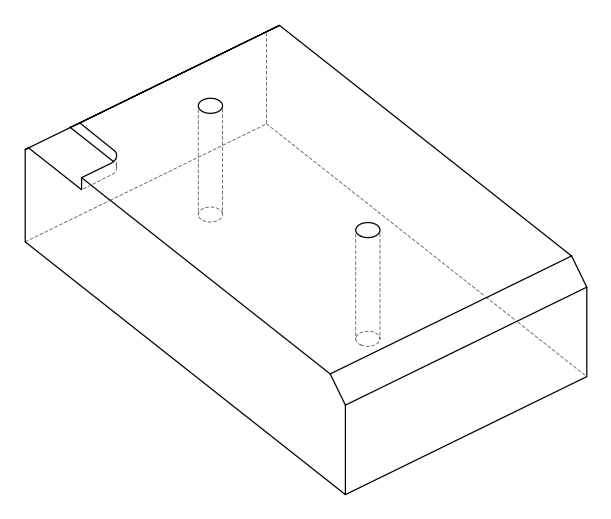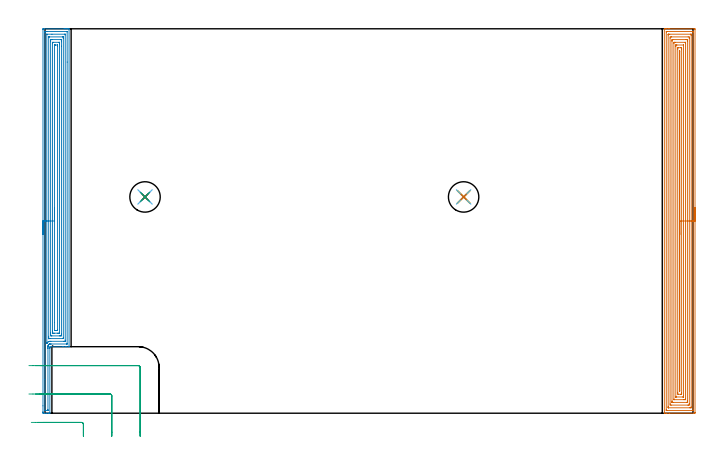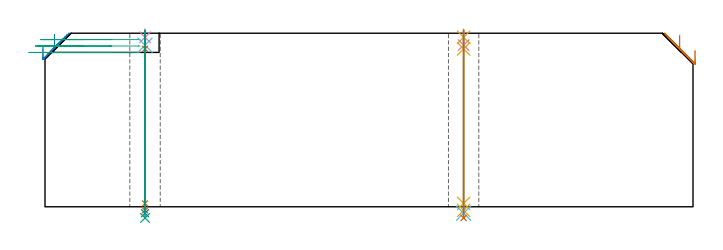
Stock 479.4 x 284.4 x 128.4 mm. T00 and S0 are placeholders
(PLAN: 13 operations, 10 tool changes, 40.3 min)
(1 AREA_MILL | FG_CHAMFER_SURFACE | UGT0205_001 | 20.67 min | 73272 mm3)
(2 AREA_MILL_1 | FG_CHAMFER_SURFACE_1 | UGT0205_001 | 14.32 min | 52250 mm3)
(3 MILL_CORNER_NOTCH_RECTANGULAR | CORNER_NOTCH_RECTANGULAR | UGT0201_006 | Follow Part, ap 7, ae 75% | 1.76 min | 50434 mm3)
(4 SPOT_DRILL | STEP1HOLE | NXT0321_9005460120000 | 0.05 min | 182 mm3)
(5 SPOT_DRILL_1 | STEP1HOLE_1 | NXT0321_9005460120000 | 0.05 min | 175 mm3)
(6 DRILL_BLIND_HOLE_INTO_CENTER | STEP1HOLE | NXT0301_030 | 0.05 min | 168 mm3)
(7 GUN_DRILL_THROUGH_HOLE | STEP1HOLE | UGT0307_001 | 0.57 min | 2305 mm3)
(8 SPADE_DRILL_TO_ENLARGE_THROUGH_HOLE | STEP1HOLE | UGT0306_005 | 0.54 min | 18498 mm3)
(9 DRILL_TO_ENLARGE_THROUGH_HOLE | STEP1HOLE | UGT0301_054 | 0.56 min | 29840 mm3)
(10 DRILL_BLIND_HOLE_INTO_CENTER_1 | STEP1HOLE_1 | NXT0301_030 | 0.05 min | 154 mm3)
(11 GUN_DRILL_THROUGH_HOLE_1 | STEP1HOLE_1 | UGT0307_001 | 0.57 min | 2346 mm3)
(12 SPADE_DRILL_TO_ENLARGE_THROUGH_HOLE_1 | STEP1HOLE_1 | UGT0306_005 | 0.54 min | 18440 mm3)
(13 DRILL_TO_ENLARGE_THROUGH_HOLE_1 | STEP1HOLE_1 | UGT0301_054 | 0.56 min | 29839 mm3)
(TOOL UGT0205_001 | Chamfer Mill 20 x 3 x 45 deg. | D20 FL50 Z2)
(TOOL UGT0201_006 | End Mill 28 mm | D28 FL25 Z2)
(TOOL NXT0321_9005460120000 | NC Spot Drill, 142deg, 12mm, Carbide, Uncoated | D12 PA142 FL30 Z2)
(TOOL NXT0301_030 | Carbide Drill 5.9mm [860.1-0590-018A1-MM 2214] | D5.9 PA140 FL28 Z2)
(TOOL UGT0307_001 | Gun Drill 5 mm | D5 PA130 FL24 Z1)
(TOOL UGT0306_005 | Spade Drill 14.5mm | D14.5 PA132 FL10 Z2)
(TOOL UGT0301_054 | Twist Drill 22.5 mm | D22.5 PA118 FL155 Z2)
(OP 1 AREA_MILL)
G17 G21 G94 G90
T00 M6
G54
G17 G0 G90 X480.9 Y152.2 S1061 M3
G43 Z138.4 H0
Z115.7
G94 G1 Y152.162 Z114.828 F250.
Y152.048 Z113.964
Y151.859 Z113.112
Y151.597 Z112.28
Y151.263 Z111.474
Y150.86 Z110.7
Y150.392 Z109.964
Y149.86 Z109.272
Y149.271 Z108.629
Y148.628 Z108.04
Y147.936 Z107.508
Y147.2 Z107.04
Y146.426 Z106.637
Y145.62 Z106.303
Y144.788 Z106.041
Y143.936 Z105.852
Y143.072 Z105.738
Y142.2 Z105.7
Y0.617
X480.897 Y0.345 Z105.702
X480.892 Y0.01 Z105.706
X480.552 Y0. Z106.045
X462.123 Z124.472
X459.718 Z126.877
X458.676 Z127.924
X458.267 Y0.001 Z128.324
X458.256 Y0.002 Z128.336
X458.202 Y0.01 Z128.388
X458.2 Y0.17 Z128.4
Y284.23
X458.202 Y284.39 Z128.388
X458.265 Y284.393 Z128.327
X458.676 Y284.4 Z127.923
X459.037 Z127.563
X459.718 Z126.877
X460.953 Z125.644
X461.506 Z125.089
X462.123 Z124.472
X480.276 Z106.322
X480.554 Y284.398 Z106.043
X480.892 Y284.39 Z105.706
X480.899 Y284.053 Z105.699
X480.9 Y142.2 Z105.7
X479.486 Z107.114
X479.485 Y2.3 Z107.115
X479.483 Y2.196 Z107.117
X479.476 Y2.01 Z107.124
X479.382 Y2.006 Z107.218
X478.891 Y2. Z107.709
X460.122 Z126.478
X459.718 Y2.002 Z126.882
X459.661 Y2.005 Z126.939
X459.631 Y2.009 Z126.969
X459.621 Y2.093 Z126.979
X459.616 Y2.3 Z126.984
X459.614 Y2.403 Z126.986
Y2.507
X459.615 Y282.1 Z126.985
X459.617 Y282.204 Z126.983
X459.624 Y282.39 Z126.976
X459.718 Y282.393 Z126.882
X460.209 Y282.399 Z126.391
X478.978 Y282.4 Z107.622
X479.382 Y282.398 Z107.218
X479.439 Y282.395 Z107.161
X479.469 Y282.391 Z107.131
X479.479 Y282.307 Z107.121
X479.484 Y282.1 Z107.116
X479.486 Y281.997 Z107.114
Y281.893
Y142.2
X478.072 Z108.528
X478.071 Y4.606 Z108.529
X478.07 Y4.19 Z108.53
X478.067 Y4.071 Z108.533
X478.065 Y4.02 Z108.535
X477.974 Y4.01 Z108.626
X477.783 Y4.002 Z108.817
X477.594 Y4.001 Z109.006
X476.89 Y4. Z109.71
X461.316 Y4.001 Z125.284
X461.189 Y4.003 Z125.411
X461.088 Y4.008 Z125.512
X461.035 Y4.013 Z125.565
X461.033 Y4.032 Z125.567
X461.031 Y4.19 Z125.569
X461.029 Y4.667 Z125.571
X461.028 Y5.083 Z125.572
X461.029 Y279.794 Z125.571
X461.03 Y280.21 Z125.57
X461.033 Y280.329 Z125.567
X461.035 Y280.38 Z125.565
X461.126 Y280.39 Z125.474
X461.317 Y280.398 Z125.283
X461.506 Y280.399 Z125.094
X462.21 Y280.4 Z124.39
X477.784 Y280.399 Z108.816
X477.911 Y280.397 Z108.689
X478.012 Y280.392 Z108.588
X478.065 Y280.387 Z108.535
X478.067 Y280.368 Z108.533
X478.069 Y280.21 Z108.531
X478.071 Y279.733 Z108.529
X478.072 Y279.317 Z108.528
Y142.2
X476.657 Z109.943
Y6.87
X476.65 Y6.027 Z109.95
X475.807 Y6. Z110.793
X475.783 Z110.817
X463.27 Z123.33
X462.45 Y6.028 Z124.15
X462.443 Y6.827 Z124.157
Y277.53
X462.45 Y278.373 Z124.15
X463.293 Y278.4 Z123.307
X463.317 Z123.283
X475.83 Z110.77
X476.65 Y278.372 Z109.95
X476.657 Y277.573 Z109.943
Y142.2
X475.243 Z111.357
Y9.22
X475.241 Y8.656 Z111.359
X475.239 Y8.33 Z111.361
X475.234 Y8.01 Z111.366
X474.913 Y8.004 Z111.687
X474.675 Y8.001 Z111.925
X464.844 Y8. Z121.756
X464.187 Y8.002 Z122.413
X463.946 Y8.004 Z122.654
X463.88 Y8.01 Z122.72
X463.864 Y8.03 Z122.736
X463.862 Y8.088 Z122.738
X463.858 Y8.656 Z122.742
X463.857 Y8.986 Z122.743
Y275.18
X463.858 Y275.744 Z122.742
X463.861 Y276.07 Z122.739
X463.866 Y276.39 Z122.734
X464.187 Y276.396 Z122.413
X464.425 Y276.399 Z122.175
X474.256 Y276.4 Z112.344
X474.913 Y276.399 Z111.687
X475.154 Y276.396 Z111.446
X475.22 Y276.39 Z111.38
X475.236 Y276.37 Z111.364
X475.238 Y276.311 Z111.362
X475.242 Y275.744 Z111.358
X475.243 Y275.414 Z111.357
Y142.2
X473.829 Z112.771
Y10.633
X473.828 Y10.443 Z112.772
X473.824 Y10.092 Z112.776
X473.822 Y10.013 Z112.778
X473.716 Y10.007 Z112.884
X473.566 Y10.002 Z113.034
X473.125 Y10. Z113.475
X472.674 Z113.926
X465.523 Y10.001 Z121.077
X465.328 Y10.006 Z121.272
X465.286 Y10.01 Z121.314
X465.277 Y10.015 Z121.323
X465.275 Y10.031 Z121.325
X465.273 Y10.075 Z121.327
X465.271 Y10.253 Z121.329
Y10.443
Y273.767
X465.272 Y273.957 Z121.328
X465.276 Y274.308 Z121.324
X465.278 Y274.387 Z121.322
X465.384 Y274.393 Z121.216
X465.534 Y274.398 Z121.066
X465.975 Y274.4 Z120.625
X466.426 Z120.175
X473.577 Y274.399 Z113.023
X473.772 Y274.394 Z112.828
X473.814 Y274.39 Z112.786
X473.823 Y274.385 Z112.777
X473.825 Y274.369 Z112.775
X473.827 Y274.326 Z112.773
X473.829 Y274.147 Z112.771
Y273.957
Y142.2
X472.415 Z114.185
X472.414 Y12.94 Z114.186
X472.411 Y12.229 Z114.189
X472.409 Y12.052 Z114.191
X472.398 Y12.01 Z114.202
X472.346 Y12.006 Z114.254
X472.231 Y12.003 Z114.369
X471.567 Y12. Z115.033
X466.869 Y12.001 Z119.731
X466.792 Y12.002 Z119.808
X466.731 Y12.006 Z119.869
X466.696 Y12.009 Z119.904
X466.692 Y12.047 Z119.908
X466.688 Y12.229 Z119.912
X466.686 Y12.412 Z119.914
Y271.46
X466.689 Y272.171 Z119.911
X466.691 Y272.348 Z119.909
X466.702 Y272.39 Z119.898
X466.754 Y272.394 Z119.846
X466.869 Y272.397 Z119.731
X467.533 Y272.4 Z119.067
X472.231 Z114.369
X472.308 Y272.398 Z114.292
X472.369 Y272.394 Z114.231
X472.404 Y272.391 Z114.196
X472.408 Y272.353 Z114.192
X472.412 Y272.171 Z114.188
X472.414 Y271.988 Z114.186
X472.415 Y142.2 Z114.185
X471. Z115.6
Y14.909
X470.998 Y14.355 Z115.602
X470.993 Y14.016 Z115.607
X470.459 Y14. Z116.141
X470.444 Z116.156
X468.672 Z117.928
X468.656 Z117.944
X468.107 Y14.016 Z118.493
X468.101 Y14.571 Z118.499
X468.1 Y14.909 Z118.5
X468.099 Y15.466 Z118.501
X468.1 Y269.491 Z118.5
X468.102 Y270.045 Z118.498
X468.107 Y270.384 Z118.493
X468.64 Y270.4 Z117.96
X468.656 Z117.944
X470.428 Z116.172
X470.444 Z116.156
X470.993 Y270.384 Z115.607
X470.999 Y269.829 Z115.601
X471. Y269.491 Z115.6
X471.001 Y268.934 Z115.599
X471. Y142.2 Z115.6
X469.586 Z117.014
Y16.66
X469.55 Y16.129 Z117.05
X469.514 Y16.696 Z117.086
Y267.74
X469.55 Y268.271 Z117.05
X469.586 Y267.704 Z117.014
Y142.2
Y141.328 Z117.052
Y140.464 Z117.166
Y139.612 Z117.354
Y138.78 Z117.617
Y137.974 Z117.951
Y137.2 Z118.353
Y136.464 Z118.822
Y135.772 Z119.353
Y135.129 Z119.943
Y134.54 Z120.586
Y134.008 Z121.278
Y133.54 Z122.014
Y133.137 Z122.788
Y132.803 Z123.594
Y132.541 Z124.426
Y132.352 Z125.277
Y132.238 Z126.142
Y132.2 Z127.014
G0 Z138.4
M5
M2
(OP 2 AREA_MILL_1)
G17 G21 G94 G90
T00 M6
G54
G17 G0 G90 X-1.5 Y132.2 S1061 M3
G43 Z138.4 H0
Z119.1
G94 G1 Y132.238 Z118.228 F250.
Y132.352 Z117.363
Y132.541 Z116.512
Y132.803 Z115.68
Y133.137 Z114.874
Y133.54 Z114.1
Y134.009 Z113.364
Y134.54 Z112.672
Y135.129 Z112.029
Y135.772 Z111.44
Y136.464 Z110.908
Y137.2 Z110.44
Y137.974 Z110.037
Y138.78 Z109.703
Y139.612 Z109.441
Y140.464 Z109.252
Y141.328 Z109.138
Y142.2 Z109.1
Y283.783
X-1.495 Y284.255 Z109.103
X-1.492 Y284.39 Z109.106
X-1.353 Y284.4 Z109.244
X14.136 Z124.732
X14.744 Z125.338
X15.288 Z125.884
X15.623 Z126.219
X16.167 Z126.763
X16.502 Z127.097
X17.481 Z128.081
X17.794 Y284.39 Z128.393
X17.8 Y284.23 Z128.4
X17.801 Y49.219 Z128.399
X17.799 Y49.202 Z128.397
X17.745 Y49.2 Z128.343
X16.016 Z126.615
X15.623 Z126.219
X15.426 Z126.023
X13.668 Z124.265
X12.985 Z123.579
X3.602 Z114.198
X3.6 Y48.598 Z114.199
X3.608 Y48.501 Z114.189
Y48.492
X3.603 Y48.488 Z114.195
X3.6 Y48.485 Z114.2
Y48.368
X3.602 Y48.307 Z114.195
X3.6 Y48.217 Z114.2
Y0.17
X3.597 Y0.01 Z114.188
X3.493 Y0.003 Z114.085
X3.383 Y0. Z113.982
X3.106 Z113.705
X2.436 Z113.03
X1.221 Z111.818
X0.677 Z111.271
X-1.067 Z109.528
X-1.491 Y0.01 Z109.105
X-1.495 Y0.196 Z109.102
X-1.499 Y0.617 Z109.101
X-1.5 Y1.043 Z109.1
Y5.454
Y142.2
X-0.086 Z110.514
X-0.085 Y281.878 Z110.515
X-0.084 Y281.997 Z110.516
X-0.079 Y282.375 Z110.521
X0.288 Y282.392 Z110.888
X0.677 Y282.397 Z111.277
X1.16 Y282.4 Z111.76
X1.556 Z112.156
X16.105 Z126.705
X16.303 Y282.398 Z126.903
X16.335 Y282.396 Z126.935
X16.366 Y282.39 Z126.966
X16.379 Y282.383 Z126.979
X16.38 Y282.358 Z126.98
X16.385 Y282.115 Z126.985
X16.386 Y259.783 Z126.986
Y51.651
X16.385 Y51.533 Z126.985
X16.381 Y51.34 Z126.981
X16.379 Y51.245 Z126.979
X16.368 Y51.21 Z126.968
X16.278 Y51.207 Z126.878
X15.949 Y51.201 Z126.549
X4.522 Y51.2 Z115.122
X4.194 Y51.198 Z114.794
X3.65 Y51.193 Z114.25
X3.483 Y51.183 Z114.083
X3.315 Y51.149 Z113.915
X3.104 Y51.063 Z113.704
X2.976 Y50.984 Z113.576
X2.84 Y50.875 Z113.44
X2.628 Y50.64 Z113.228
X2.549 Y50.524 Z113.149
X2.436 Y50.319 Z113.036
X2.313 Y50.005 Z112.913
X2.283 Y49.902 Z112.883
X2.247 Y49.747 Z112.847
X2.201 Y49.421 Z112.801
X2.192 Y49.101 Z112.792
X2.189 Y48.853 Z112.789
X2.186 Y48.214 Z112.786
Y47.96
X2.185 Y2.658 Z112.785
X2.184 Y2.403 Z112.784
X2.18 Y2.084 Z112.78
X2.179 Y2.014 Z112.779
X2.086 Y2.008 Z112.686
X1.951 Y2.002 Z112.551
X0.195 Y2. Z110.795
X-0.003 Y2.002 Z110.597
X-0.035 Y2.004 Z110.565
X-0.066 Y2.01 Z110.534
X-0.079 Y2.017 Z110.521
X-0.08 Y2.042 Z110.52
X-0.085 Y2.285 Z110.515
X-0.086 Y24.901 Z110.514
Y142.2
X1.328 Z111.928
X1.329 Y280.21 Z111.929
X1.33 Y280.326 Z111.93
X1.333 Y280.382 Z111.933
X1.335 Y280.389 Z111.935
X1.344 Y280.394 Z111.944
X1.371 Y280.398 Z111.971
X5.153 Y280.4 Z115.753
X14.558 Y280.399 Z125.158
X14.744 Y280.395 Z125.344
X14.93 Y280.39 Z125.53
X14.965 Y280.382 Z125.565
X14.967 Y280.348 Z125.567
X14.97 Y280.287 Z125.57
X14.971 Y280.21 Z125.571
Y279.978
Y53.982
X14.966 Y53.32 Z125.566
X14.964 Y53.214 Z125.564
X14.857 Y53.204 Z125.457
X14.744 Y53.202 Z125.344
X13.982 Y53.2 Z124.582
X4.312 Y53.199 Z114.912
X4.194 Y53.198 Z114.794
X3.449 Y53.183 Z114.049
X3.315 Y53.169 Z113.915
X2.983 Y53.093 Z113.583
X2.75 Y53. Z113.35
X2.62 Y52.941 Z113.22
X2.436 Y52.832 Z113.036
X2.203 Y52.663 Z112.803
X1.947 Y52.426 Z112.547
X1.761 Y52.219 Z112.361
X1.556 Y51.95 Z112.156
X1.35 Y51.633 Z111.95
X1.333 Y51.706 Z111.933
X1.331 Y51.722 Z111.931
X1.329 Y51.764 Z111.929
X1.328 Y142.2 Z111.928
X2.743 Z113.343
Y278.111
X2.744 Y278.305 Z113.344
X2.747 Y278.375 Z113.347
X2.75 Y278.388 Z113.35
X2.755 Y278.392 Z113.355
X2.78 Y278.396 Z113.38
X2.887 Y278.398 Z113.487
X3.315 Y278.4 Z113.915
X13.009 Z123.609
X13.414 Y278.393 Z124.014
X13.514 Y278.39 Z124.114
X13.551 Y278.383 Z124.151
X13.553 Y278.35 Z124.153
X13.555 Y278.264 Z124.155
X13.557 Y277.843 Z124.157
Y277.53
Y56.
X13.554 Y55.422 Z124.154
X13.55 Y55.227 Z124.15
X13.546 Y55.209 Z124.146
X13.526 Y55.206 Z124.126
X13.477 Y55.203 Z124.077
X13.379 Y55.201 Z123.979
X4.194 Y55.199 Z114.794
X4.104 Y55.198 Z114.704
X3.315 Y55.176 Z113.915
X3.25 Y55.172 Z113.85
X2.883 Y55.106 Z113.483
X2.821 Y55.102 Z113.421
X2.75 Y55.106 Z113.35
X2.747 Y55.286 Z113.347
X2.744 Y55.686 Z113.344
X2.743 Y56.893 Z113.343
Y142.2
X4.157 Z114.757
Y274.85
X4.158 Y275.744 Z114.758
X4.159 Y275.779 Z114.759
X4.194 Y276.39 Z114.794
X4.43 Y276.397 Z115.03
X5.073 Y276.4 Z115.673
X5.306 Z115.906
X11.461 Y276.399 Z122.061
X12.106 Y276.39 Z122.706
X12.141 Y275.744 Z122.741
X12.142 Y275.707 Z122.742
X12.143 Y274.85 Z122.743
Y271.473
Y58.679
X12.142 Y57.786 Z122.742
X12.141 Y57.751 Z122.741
X12.106 Y57.21 Z122.706
X11.801 Y57.203 Z122.401
X11.227 Y57.201 Z121.827
X10.925 Y57.2 Z121.525
X5.073 Y57.201 Z115.673
X4.769 Y57.202 Z115.369
X4.194 Y57.21 Z114.794
X4.159 Y57.786 Z114.759
X4.158 Y57.823 Z114.758
X4.157 Y58.717 Z114.757
Y59.573
Y142.2
X5.571 Z116.171
Y273.451
X5.573 Y273.957 Z116.173
X5.576 Y274.34 Z116.176
X5.578 Y274.39 Z116.178
X5.626 Y274.393 Z116.226
X5.734 Y274.397 Z116.334
X5.952 Y274.399 Z116.552
X6.395 Y274.4 Z116.995
X10.348 Z120.948
X10.493 Y274.399 Z121.093
X10.609 Y274.397 Z121.209
X10.686 Y274.391 Z121.286
X10.722 Y274.387 Z121.322
X10.723 Y274.344 Z121.323
X10.727 Y273.957 Z121.327
X10.729 Y273.57 Z121.329
Y273.064
Y59.379
X10.728 Y59.282 Z121.328
X10.725 Y59.235 Z121.325
X10.723 Y59.216 Z121.323
X10.708 Y59.207 Z121.308
X10.348 Y59.203 Z120.948
X9.835 Y59.2 Z120.435
X9.469 Z120.069
X6.831 Z117.431
X6.318 Y59.201 Z116.918
X5.952 Y59.204 Z116.552
X5.592 Y59.21 Z116.192
X5.578 Y59.573 Z116.178
X5.574 Y59.957 Z116.174
X5.572 Y60.466 Z116.172
X5.571 Y60.853 Z116.171
Y142.2
X6.985 Z117.585
X6.986 Y272.013 Z117.586
X6.988 Y272.171 Z117.588
X6.992 Y272.354 Z117.592
X6.995 Y272.39 Z117.595
X7.109 Y272.394 Z117.709
X7.259 Y272.398 Z117.859
X7.485 Y272.4 Z118.085
X7.71 Z118.31
X9.245 Y272.398 Z119.845
X9.288 Y272.394 Z119.888
X9.3 Y272.391 Z119.9
X9.308 Y272.334 Z119.908
X9.31 Y272.171 Z119.91
X9.314 Y271.434 Z119.914
X9.315 Y271.277 Z119.915
X9.314 Y61.516 Z119.914
X9.313 Y61.359 Z119.913
X9.311 Y61.268 Z119.911
X9.308 Y61.225 Z119.908
X9.302 Y61.21 Z119.902
X9.216 Y61.207 Z119.816
X8.903 Y61.202 Z119.503
X8.746 Y61.2 Z119.346
X8.59 Z119.19
X7.867 Z118.467
X6.988 Z117.588
X6.986 Y61.202 Z117.586
X6.985 Y67.102 Z117.585
Y142.2
Y143.072 Z117.623
Y143.937 Z117.737
Y144.788 Z117.926
Y145.62 Z118.188
Y146.426 Z118.522
Y147.2 Z118.925
Y147.936 Z119.394
Y148.628 Z119.925
Y149.271 Z120.514
Y149.86 Z121.157
Y150.392 Z121.85
Y150.86 Z122.585
Y151.263 Z123.359
Y151.597 Z124.165
Y151.859 Z124.997
Y152.048 Z125.849
Y152.162 Z126.714
Y152.2 Z127.585
G0 Z138.4
M5
M2
(OP 3 MILL_CORNER_NOTCH_RECTANGULAR)
G17 G21 G94 G90
T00 M6
G54
G17 G0 G90 X28.4 Y-17. S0 M3
G43 Z138.4 H0
Z123.667
G94 G1 Y-14. F250.
Y-8.194 F500.
G3 X27.006 Y-6.8 R1.4
G1 X1.362
X-1.638 F250.
G0 Z138.4
X49.4 Y-17.
Z123.667
G1 Y-14.
Y12.806 F500.
G3 X48.006 Y14.2 R1.4
G1 X-0.4
X-3.4 F250.
G0 Z138.4
X70.4 Y-17.
Z123.667
G1 Y-14.
Y33.806 F500.
G3 X69.006 Y35.2 R1.4
G1 X-0.4
X-3.4 F250.
G0 Z138.4
X28.4 Y-17.
Z118.933
G1 Y-14.
Y-8.194 F500.
G3 X27.006 Y-6.8 R1.4
G1 X-2.404
X-5.404 F250.
G0 Z138.4
X49.4 Y-17.
Z118.933
G1 Y-14.
Y12.806 F500.
G3 X48.006 Y14.2 R1.4
G1 X-4.167
X-7.167 F250.
G0 Z138.4
X70.4 Y-17.
Z118.933
G1 Y-14.
Y33.806 F500.
G3 X69.006 Y35.2 R1.4
G1 X-4.167
X-7.167 F250.
G0 Z138.4
X28.4 Y-17.
Z114.2
G1 Y-14.
Y-8.194 F500.
G3 X27.006 Y-6.8 R1.4
G1 X-7.137
X-10.137 F250.
G0 Z138.4
X49.4 Y-17.
Z114.2
G1 Y-14.
Y12.806 F500.
G3 X48.006 Y14.2 R1.4
G1 X-8.899
X-11.899 F250.
G0 Z138.4
X70.4 Y-17.
Z114.2
G1 Y-14.
Y33.806 F500.
G3 X69.006 Y35.2 R1.4
G1 X-8.899
X-11.899 F250.
G0 Z138.4
M5
M2
(OP 4 SPOT_DRILL)
G17 G21 G94 G90
T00 M6
G54
G17 G0 G90 X74. Y160. S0 M3
G43 Z138.4 H0
G94 G81 G98 Z125.4 F250. R131.4
G80
M5
M2
(OP 5 SPOT_DRILL_1)
G17 G21 G94 G90
T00 M6
G54
G17 G0 G90 X309.7 Y160. S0 M3
G43 Z138.4 H0
G94 G81 G98 Z125.4 F250. R131.4
G80
M5
M2
(OP 6 DRILL_BLIND_HOLE_INTO_CENTER)
G17 G21 G94 G90
T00 M6
G54
G17 G0 G90 X74. Y160. S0 M3
G43 Z138.4 H1
G94 G81 G98 Z119.55 F250. R130.4
G80
M5
M2
(OP 7 GUN_DRILL_THROUGH_HOLE)
G17 G21 G94 G90
T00 M6
G54
G17 G0 G90 X74. Y160. M8
G43 Z138.4 H0
Z125.86
S716 M3
G94 G1 Z116.794 F125. M26
G4 X.084
Z2.5 F250.
G4 X.084
Z-2.666 F125.
G4 X.084
M5
M9
G0 Z125.86
Z138.4
M2
(OP 8 SPADE_DRILL_TO_ENLARGE_THROUGH_HOLE)
G17 G21 G94 G90
T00 M6
G54
G17 G0 G90 X74. Y160. S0 M3
G43 Z138.4 H0
G94 G73 G98 Z-4.728 F250. Q13.313 R130.4
G80
M5
M2
(OP 9 DRILL_TO_ENLARGE_THROUGH_HOLE)
G17 G21 G94 G90
T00 M6
G54
G17 G0 G90 X74. Y160. S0 M3
G43 Z138.4 H0
G94 G73 G98 Z-8.26 F250. Q19.523 R130.4
G80
M5
M2
(OP 10 DRILL_BLIND_HOLE_INTO_CENTER_1)
G17 G21 G94 G90
T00 M6
G54
G17 G0 G90 X309.7 Y160. S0 M3
G43 Z138.4 H1
G94 G81 G98 Z119.55 F250. R130.4
G80
M5
M2
(OP 11 GUN_DRILL_THROUGH_HOLE_1)
G17 G21 G94 G90
T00 M6
G54
G17 G0 G90 X309.7 Y160. M8
G43 Z138.4 H0
Z125.86
S716 M3
G94 G1 Z116.794 F125. M26
G4 X.084
Z2.5 F250.
G4 X.084
Z-2.666 F125.
G4 X.084
M5
M9
G0 Z125.86
Z138.4
M2
(OP 12 SPADE_DRILL_TO_ENLARGE_THROUGH_HOLE_1)
G17 G21 G94 G90
T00 M6
G54
G17 G0 G90 X309.7 Y160. S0 M3
G43 Z138.4 H0
G94 G73 G98 Z-4.728 F250. Q13.313 R130.4
G80
M5
M2
(OP 13 DRILL_TO_ENLARGE_THROUGH_HOLE_1)
G17 G21 G94 G90
T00 M6
G54
G17 G0 G90 X309.7 Y160. S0 M3
G43 Z138.4 H0
G94 G73 G98 Z-8.26 F250. Q19.523 R130.4
G80
M5
M2
